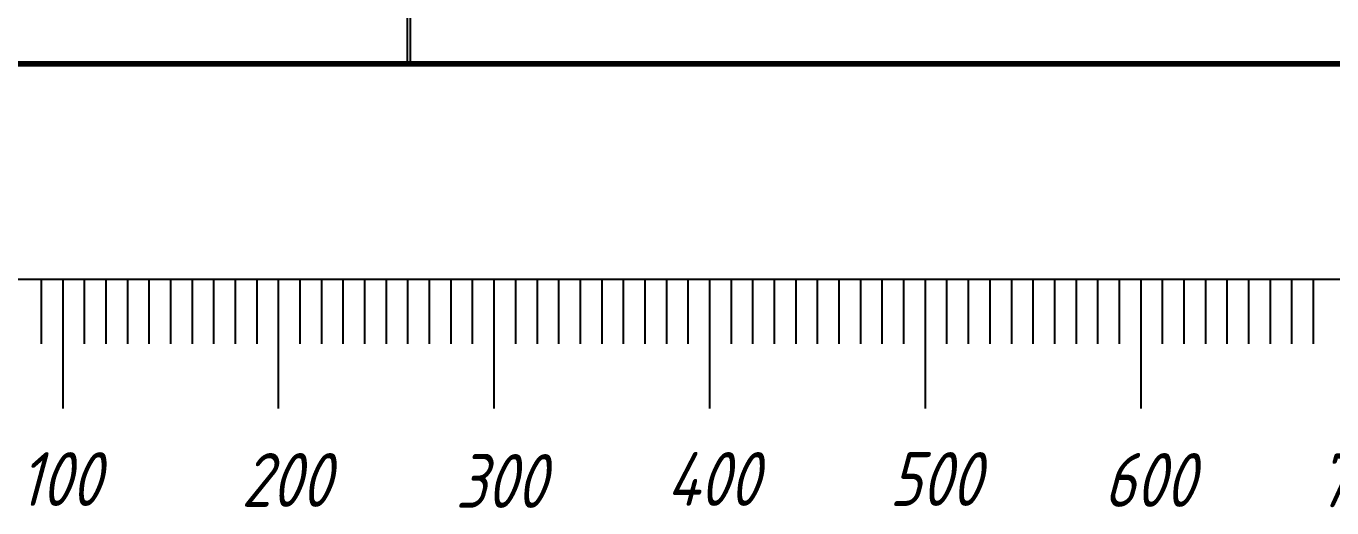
# Paper-space layout 'Лист1' of a CAD drawing. Header units: millimetres. Extents: x 0 to 594, y 0 to 420.
# Drawn here: x 96.7 to 217.8, y 184.3 to 229 of the extents above; entities that cross this region are included whole.
import ezdxf

# ---------------------------------------------------------------- set-up
doc = ezdxf.new("R2010")
doc.units = ezdxf.units.MM
doc.layers.add('Mechanical1', color=6, linetype='Continuous')
doc.layers.add('TopLayer', color=1, linetype='Continuous')
doc.styles.get("Standard").update_dxf_attribs({"font": 'arial.ttf'})

# ---------------------------------------------------------------- blocks, each defined once
blk = doc.blocks.new('*U182')
blk.add_line((0, 0), (0, -6))
blk = doc.blocks.new('*U183')
at = {"color": 0, "linetype": 'ByBlock', "lineweight": -2, "transparency": 16777216}
for p in [(98.09, 205.52), (100.09, 205.52), (102.09, 205.52), (104.09, 205.52), (106.09, 205.52), (108.09, 205.52), (110.09, 205.52), (112.09, 205.52), (114.09, 205.52), (116.09, 205.52), (118.09, 205.52), (120.09, 205.52), (122.09, 205.52), (124.09, 205.52), (126.09, 205.52), (128.09, 205.52), (130.09, 205.52), (132.09, 205.52), (134.09, 205.52), (136.09, 205.52), (138.09, 205.52), (140.09, 205.52), (142.09, 205.52), (144.09, 205.52), (146.09, 205.52), (148.09, 205.52), (150.09, 205.52), (152.09, 205.52), (154.09, 205.52), (156.09, 205.52), (158.09, 205.52), (160.09, 205.52), (162.09, 205.52), (164.09, 205.52), (166.09, 205.52), (168.09, 205.52), (170.09, 205.52), (172.09, 205.52), (174.09, 205.52), (176.09, 205.52), (178.09, 205.52), (180.09, 205.52), (182.09, 205.52), (184.09, 205.52), (186.09, 205.52), (188.09, 205.52), (190.09, 205.52), (192.09, 205.52), (194.09, 205.52), (196.09, 205.52), (198.09, 205.52), (200.09, 205.52), (202.09, 205.52), (204.09, 205.52), (206.09, 205.52), (208.09, 205.52), (210.09, 205.52), (212.09, 205.52), (214.09, 205.52), (216.09, 205.52)]:
    blk.add_blockref('*U182', p, dxfattribs=at)
blk = doc.blocks.new('*U184')
blk.add_line((0, 0), (0, -12))
blk = doc.blocks.new('*U185')
at = {"color": 0, "linetype": 'ByBlock', "lineweight": -2, "transparency": 16777216}
for p in [(100.09, 205.52), (120.09, 205.52), (140.09, 205.52), (160.09, 205.52), (180.09, 205.52), (200.09, 205.52)]:
    blk.add_blockref('*U184', p, dxfattribs=at)

psp = doc.layouts.new('Лист1')

# ---------------------------------------------------------------- linework, layer by layer
psp.add_line((80.094, 205.516), (249.914, 205.516))
at = {"layer": 'Mechanical1', "const_width": 0.507}
psp.add_lwpolyline([(80.094, 225.516), (249.914, 225.516)], dxfattribs=at)
at = {"layer": 'TopLayer'}
for p, q in [((132.039, 233.577), (132.039, 225.516)), ((132.363, 225.516), (132.363, 233.577)), ((132.039, 225.516), (96.077, 225.516)), ((249.914, 225.516), (132.363, 225.516))]:
    psp.add_line(p, q, dxfattribs=at)

# ---------------------------------------------------------------- block references
for name in ['*U183', '*U185']:
    psp.add_blockref(name, (0, 0))

# ---------------------------------------------------------------- texts
at = {"char_height": 5, "attachment_point": 3}
for s, insert in [('{\\fGOST type A|b0|i1|c204|p34;100}', (103.589, 189.477)), ('{\\fGOST type A|b0|i1|c204|p34;200}', (124.934, 189.394)), ('{\\fGOST type A|b0|i1|c204|p34;300}', (144.89, 189.299)), ('{\\fGOST type A|b0|i1|c204|p34;400}', (164.649, 189.486)), ('{\\fGOST type A|b0|i1|c204|p34;500}', (185.234, 189.483)), ('{\\fGOST type A|b0|i1|c204|p34;600}', (205.086, 189.394)), ('{\\fGOST type A|b0|i1|c204|p34;700}', (224.81, 189.361))]:
    psp.add_mtext_dynamic_manual_height_columns(s, width=7.39927, gutter_width=12.5, heights=[0], dxfattribs=dict(at, insert=insert))

doc.saveas('drawing.dxf')
